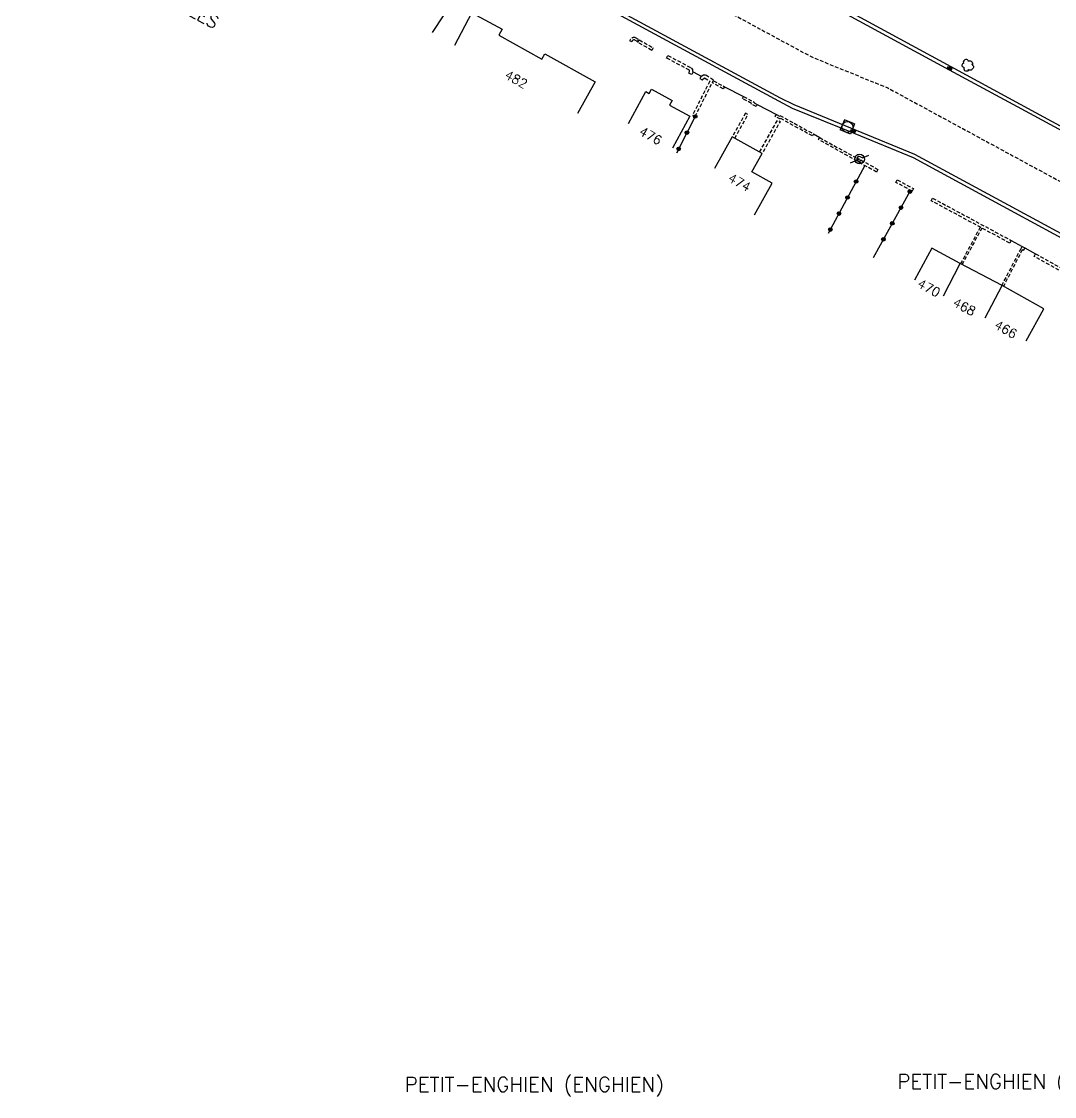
# Model space of a CAD drawing. Header units: millimetres. Extents: x 126999 to 128001, y 153000 to 154000.
# Drawn here: x 127395.1 to 127537.3, y 153512.2 to 153660.1 of the extents above; entities that cross this region are included whole.
import ezdxf
from ezdxf.enums import TextEntityAlignment as Align

# ---------------------------------------------------------------- set-up
doc = ezdxf.new("R2010")
doc.units = ezdxf.units.MM
doc.linetypes.add('DASHED', pattern=[0.75, 0.5, -0.25])
doc.layers.get('0').update_dxf_attribs({"linetype": 'CONTINUOUS'})
for name, color, linetype in [('W0001', 6, 'DASHED'), ('W0008', 7, 'CONTINUOUS'), ('W0100', 7, 'CONTINUOUS'), ('W0112', 1, 'DASHED'), ('W0300', 7, 'CONTINUOUS'), ('W0322', 7, 'CONTINUOUS'), ('W0334', 7, 'CONTINUOUS'), ('W0400', 7, 'CONTINUOUS'), ('W0420', 7, 'CONTINUOUS'), ('W0471', 7, 'CONTINUOUS'), ('W0980', 7, 'CONTINUOUS'), ('W0989', 7, 'CONTINUOUS'), ('W0991', 7, 'CONTINUOUS'), ('W1102', 7, 'CONTINUOUS')]:
    doc.layers.add(name, color=color, linetype=linetype)
doc.styles.get("Standard").update_dxf_attribs({"font": 'romans.shx', "width": 0.85})

# ---------------------------------------------------------------- blocks, each defined once
blk = doc.blocks.new('t322o')
at = {"color": 0, "linetype": 'Continuous'}
for radius in [0.25, 0.15]:
    blk.add_circle((0, 0), radius, dxfattribs=at)
blk = doc.blocks.new('T300')
for p, q in [((-0.8, 0.51), (-0.86, 0.34)), ((-0.86, 0.34), (-0.86, 0.17)), ((-0.86, 0.17), (-0.74, 0.06)), ((-0.69, 0.63), (-0.8, 0.51)), ((-0.8, -0.06), (-0.74, 0.06)), ((-0.74, 0.06), (-0.69, 0.11)), ((-0.57, 0.69), (-0.69, 0.63)), ((-0.46, 0.69), (-0.57, 0.69)), ((-0.29, 0.63), (-0.46, 0.69)), ((-0.29, 0.63), (-0.17, 0.74)), ((-0.23, 0.57), (-0.29, 0.63)), ((-0.17, 0.74), (-0.06, 0.8)), ((-0.06, 0.8), (0.06, 0.8)), ((0.06, 0.8), (0.23, 0.74)), ((0.23, 0.74), (0.34, 0.63)), ((0.34, 0.63), (0.4, 0.51)), ((0.46, 0.46), (0.34, 0.46)), ((0.4, 0.51), (0.4, 0.46)), ((0.57, 0.4), (0.46, 0.46)), ((0.57, 0.4), (0.69, 0.29)), ((0.69, 0.29), (0.74, 0.17)), ((0.74, 0.06), (0.69, -0.17)), ((0.74, 0.17), (0.74, 0.06)), ((-0.8, -0.17), (-0.8, -0.06)), ((-0.8, -0.23), (-0.8, -0.17)), ((-0.74, -0.34), (-0.8, -0.23)), ((-0.69, -0.4), (-0.74, -0.34)), ((-0.51, -0.46), (-0.69, -0.4)), ((-0.4, -0.46), (-0.51, -0.46)), ((-0.4, -0.46), (-0.34, -0.46)), ((-0.34, -0.46), (-0.34, -0.4)), ((-0.34, -0.51), (-0.34, -0.46)), ((-0.29, -0.63), (-0.34, -0.51)), ((-0.17, -0.74), (-0.29, -0.63)), ((-0.06, -0.8), (-0.17, -0.74)), ((0.06, -0.8), (-0.06, -0.8)), ((0.17, -0.74), (0.06, -0.8)), ((0.23, -0.69), (0.17, -0.74)), ((0.29, -0.46), (0.23, -0.46)), ((0.29, -0.63), (0.23, -0.69)), ((0.46, -0.4), (0.29, -0.46)), ((0.34, -0.51), (0.29, -0.63)), ((0.34, -0.51), (0.34, -0.46)), ((0.57, -0.34), (0.46, -0.4)), ((0.63, -0.29), (0.57, -0.34)), ((0.69, -0.17), (0.63, -0.29))]:
    blk.add_line(p, q)
blk = doc.blocks.new('T400')
for p, q in [((-0.15, 0.3), (0.15, 0.3)), ((-0.15, -0.25), (-0.15, 0.3)), ((-0.15, 0.15), (0.15, 0.15)), ((-0.15, 0), (0.15, 0)), ((0.15, 0.3), (0.15, -0.25)), ((-0.15, -0.15), (0.15, -0.15)), ((-0.15, -0.25), (-0.15, -0.3)), ((-0.15, -0.3), (0.15, -0.3)), ((0.15, -0.3), (0.15, -0.25))]:
    blk.add_line(p, q)
blk = doc.blocks.new('T471')
for p, q in [((-0.333334, 0.333334), (-0.333334, -0.333334)), ((-0.333334, 0.333334), (0.333334, 0.333334)), ((-0.333334, 0), (0, 0)), ((0.500001, 0.500001), (1.000002, 1.000002)), ((-0.500001, -0.500001), (-1.000002, -1.000002)), ((-0.333334, -0.333334), (0.333334, -0.333334))]:
    blk.add_line(p, q)
blk.add_ellipse((0, 0), major_axis=(0.471405, 0.471405), ratio=1, start_param=5.4977871438, end_param=11.780972451)
blk = doc.blocks.new('T420')
for p, q in [((0.75, 0.75), (-0.75, 0.75)), ((-0.75, 0.75), (-0.75, -0.75)), ((0.75, 0.75), (0.75, -0.75)), ((0.75, -0.75), (-0.75, -0.75))]:
    blk.add_line(p, q)
blk.add_ellipse((0, 0), major_axis=(-0.53, 0.53), ratio=1, start_param=3.926991, end_param=10.210176)

msp = doc.modelspace()

# ---------------------------------------------------------------- linework, layer by layer
at = {"layer": 'W0001', "flags": 128}
msp.add_lwpolyline([(127446.21, 153686.35), (127467.55, 153674.85), (127502.77, 153655.77), (127504.31, 153654.99), (127512.66, 153651.6), (127514.34, 153650.91), (127535, 153639.71), (127553.95, 153629.44), (127590.1, 153609.88), (127601.03, 153603.92), (127646.26, 153579.38), (127669.46, 153566.8)], dxfattribs=at)
at = {"layer": 'W0008'}
msp.add_lwpolyline([(127442.89, 153680.19), (127464.22, 153668.69), (127499.52, 153649.56), (127501.41, 153648.61), (127510.01, 153645.12), (127518.04, 153641.8), (127532.03, 153634.22), (127550.98, 153623.96), (127587.12, 153604.4), (127598.05, 153598.44), (127643.29, 153573.89), (127666.48, 153561.32)], dxfattribs=at)
msp.add_lwpolyline([(127501.75, 153664.88), (127522.79, 153653.42), (127534.43, 153647.11), (127548.32, 153639.59), (127573.88, 153625.76), (127592.75, 153615.49), (127594.1, 153614.84), (127594.29, 153615.35), (127595.02, 153615.12, 0.090418), (127600.8, 153614.59, 0.043087), (127605.7, 153615.36, 0.107773), (127611.52, 153618.92, 0.072088), (127616.71, 153626.16, 0.0696), (127619.31, 153632.46, 0.172801), (127618.89, 153638.35), (127610.72, 153655.35), (127606.04, 153664.92)], format="xyb", dxfattribs=at)
at = {"layer": 'W0100'}
for points in [[(127454.79, 153656.81), (127457.13, 153661.23), (127461.31, 153659.01), (127460.84, 153658.15), (127466.75, 153654.86), (127467.17, 153655.61), (127474.09, 153651.76), (127471.66, 153647.39)], [(127478.67, 153646.01), (127481.05, 153650.41), (127481.5, 153650.16), (127481.83, 153650.75), (127484.69, 153649.2), (127484.33, 153648.54), (127487.13, 153647.03), (127484.74, 153642.63)], [(127533.39, 153616.14), (127535.83, 153620.51), (127530.09, 153623.71), (127524.33, 153626.75), (127520.4, 153628.86), (127518.03, 153624.46)]]:
    msp.add_lwpolyline(points, dxfattribs=at)
at = {"layer": 'W0100', "flags": 128}
msp.add_lwpolyline([(127495.99, 153633.46), (127498.43, 153637.82), (127495.65, 153639.38), (127497.06, 153641.89), (127492.94, 153644.2), (127490.5, 153639.84)], dxfattribs=at)
at = {"layer": 'W0112'}
msp.add_lwpolyline([(127478.84, 153657.39), (127479.15, 153657.3, -0.37467), (127479.48, 153657.52), (127479.9, 153657.28), (127480.06, 153657.56), (127479.6, 153657.83, 0.409134), (127478.84, 153657.39)], format="xyb", dxfattribs=at)
for points in [[(127481.87, 153656.08), (127479.96, 153657.18), (127480.16, 153657.52), (127482.06, 153656.43)], [(127487.4, 153652.75), (127487.04, 153652.92), (127487.08, 153653.33), (127487.05, 153653.36), (127483.91, 153655.01), (127484.1, 153655.37), (127487.3, 153653.68), (127487.5, 153653.47), (127487.47, 153653.16), (127487.57, 153653.12)], [(127487.85, 153646.98), (127490.36, 153651.97), (127489.27, 153652.68), (127488.97, 153652.69), (127488.75, 153652.51), (127488.66, 153652.55), (127488.49, 153652.19), (127488.81, 153652.04), (127489.11, 153652.28), (127489.15, 153652.28), (127489.84, 153651.83), (127487.49, 153647.16)], [(127496.24, 153648.34), (127495.56, 153648.71), (127495.6, 153648.79), (127494.36, 153649.45), (127494.5, 153649.73), (127496.03, 153648.93), (127495.98, 153648.84), (127496.39, 153648.62)], [(127503.98, 153644.3), (127499.64, 153646.69), (127499.59, 153646.6), (127498.87, 153646.98), (127499.02, 153647.26), (127499.46, 153647.04), (127499.51, 153647.13), (127504.13, 153644.58)], [(127510.16, 153640.83), (127504.83, 153643.8), (127504.98, 153644.08), (127510.32, 153641.1)], [(127510.62, 153641.01), (127513, 153639.69), (127512.81, 153639.34), (127510.42, 153640.66)], [(127517.7, 153636.71), (127515.47, 153637.91), (127515.66, 153638.26), (127517.88, 153637.06)], [(127531.14, 153629.57), (127520.32, 153635.39), (127520.51, 153635.75), (127531.33, 153629.92)], [(127538.56, 153625.48), (127534.48, 153627.73), (127534.68, 153628.08), (127538.75, 153625.83)]]:
    msp.add_lwpolyline(points, close=True, dxfattribs=at)
for points in [[(127478.84, 153657.39), (127478.84, 153657.39)], [(127490.37, 153651.9), (127491.87, 153651.08), (127491.72, 153650.8), (127490.22, 153651.62)], [(127493.29, 153644), (127495.11, 153647.25), (127494.77, 153647.45), (127492.94, 153644.2)], [(127527.07, 153631.76), (127524.36, 153626.73)], [(127527.29, 153631.64), (127524.57, 153626.62)], [(127530.04, 153623.73), (127532.64, 153628.74), (127532.83, 153629.1), (127533.19, 153628.9), (127533, 153628.54), (127532.85, 153628.63), (127530.26, 153623.62)]]:
    msp.add_lwpolyline(points, dxfattribs=at)
at = {"layer": 'W0112', "flags": 128}
msp.add_lwpolyline([(127496.71, 153642.09), (127499.18, 153646.5), (127499.53, 153646.3), (127497.06, 153641.89)], dxfattribs=at)
at = {"layer": 'W0322'}
for points in [[(127451.7, 153658.54), (127458.41, 153668.71)], [(127487.85, 153646.98), (127485.26, 153641.93)], [(127511.17, 153640.24), (127506.14, 153630.87)], [(127517.39, 153636.65), (127512.33, 153627.53)]]:
    msp.add_lwpolyline(points, dxfattribs=at)
at = {"layer": 'W0334'}
for points in [[(127450.39, 153693.23), (127477.1, 153678.79), (127501.98, 153665.32), (127523.03, 153653.86), (127534.67, 153647.55), (127548.56, 153640.03), (127574.12, 153626.2), (127592.98, 153615.93), (127593.82, 153615.53), (127594.29, 153615.35)], [(127442.65, 153679.75), (127463.98, 153668.25), (127499.29, 153649.12), (127501.2, 153648.15), (127509.82, 153644.66), (127517.83, 153641.35), (127531.79, 153633.78), (127550.74, 153623.52), (127586.88, 153603.96), (127597.81, 153598), (127643.05, 153573.45), (127666.24, 153560.88)], [(127487.57, 153653.12), (127488.66, 153652.55)], [(127491.87, 153651.08), (127494.5, 153649.73)], [(127496.39, 153648.62), (127499.02, 153647.26)], [(127504.13, 153644.58), (127504.98, 153644.08)], [(127531.33, 153629.92), (127532.83, 153629.1)], [(127533.19, 153628.9), (127534.68, 153628.08)]]:
    msp.add_lwpolyline(points, dxfattribs=at)
at = {"layer": 'W1102'}
for points in [[(127522, 153622.33), (127524.33, 153626.75)], [(127527.76, 153619.28), (127530.09, 153623.71)]]:
    msp.add_lwpolyline(points, dxfattribs=at)

# ---------------------------------------------------------------- block references
at = {"layer": 'W0300', "rotation": 331.426195504711}
msp.add_blockref('T300', (127525.4, 153653.93), dxfattribs=at)
at = {"layer": 'W0322'}
for p, rotation in [((127487.85, 153646.98), 242.875036264499), ((127486.71, 153644.76), 242.875036264499), ((127485.57, 153642.53), 242.875036264499), ((127509.99, 153638.04), 241.8039956755861), ((127517.39, 153636.65), 240.989639737286), ((127508.81, 153635.84), 241.8039956755861), ((127507.63, 153633.63), 241.8039956755861), ((127516.17, 153634.46), 240.989639737286), ((127514.96, 153632.28), 240.989639737286), ((127506.44, 153631.43), 241.8039956755861), ((127513.75, 153630.09), 240.989639737286)]:
    msp.add_blockref('t322o', p, dxfattribs=dict(at, rotation=rotation))
at = {"layer": 'W0400'}
for p, rotation in [((127522.88, 153653.6), 61.426195504711), ((127509.6, 153645), 67.93718597742097)]:
    msp.add_blockref('T400', p, dxfattribs=dict(at, rotation=rotation))
at = {"layer": 'W0420', "rotation": 337.937185977421}
msp.add_blockref('T420', (127508.79, 153645.54), dxfattribs=at)
at = {"layer": 'W0471', "rotation": 337.937185977421}
msp.add_blockref('T471', (127510.46, 153641.12), dxfattribs=at)

# ---------------------------------------------------------------- texts
at = {"layer": 'W0980'}
for p in [(127533.49, 153514.08), (127465.71, 153513.68)]:
    msp.add_text('PETIT-ENGHIEN (ENGHIEN)', height=2, dxfattribs=at).set_placement(p, align=Align.MIDDLE)
at = {"layer": 'W0989'}
msp.add_text('CHAUSSEE DE BRUXELLES', height=1.75, rotation=331.5989, dxfattribs=at).set_placement((127408.61, 153667.04), align=Align.MIDDLE)
at = {"layer": 'W0991'}
for s, rotation, p in [('482', 330.818, (127463.22, 153652.1)), ('476', 330.9356, (127481.71, 153644.32)), ('474', 330.73, (127493.95, 153637.91)), ('470', 331.6816, (127520.01, 153623.39)), ('468', 332.1728, (127524.88, 153620.8)), ('466', 330.8371, (127530.58, 153617.71))]:
    msp.add_text(s, height=1.25, rotation=rotation, dxfattribs=at).set_placement(p, align=Align.MIDDLE)

doc.saveas('drawing.dxf')
